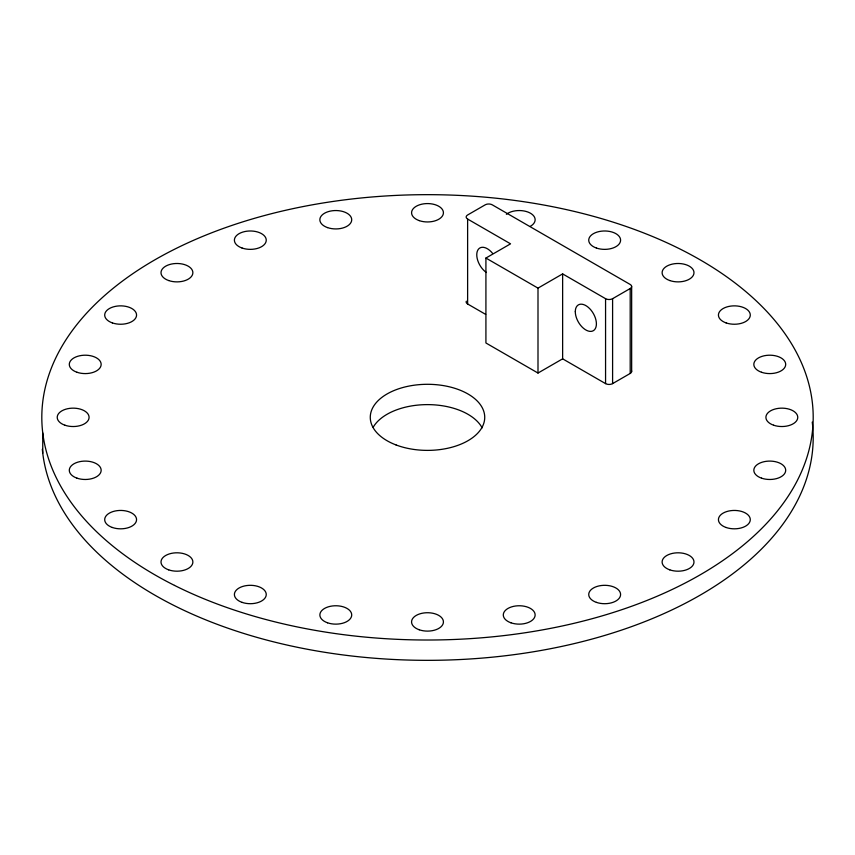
<?xml version="1.0" encoding="UTF-8"?>
<svg xmlns="http://www.w3.org/2000/svg" width="855" height="855" viewBox="0 0 855 855"><rect width="100%" height="100%" fill="white"/><g stroke="black" fill="none" stroke-linecap="round" stroke-linejoin="round"><path stroke-width="1.28" d="M485.918 258.05L510.553 243.835L467.621 219.051A4.98 2.875 0 0 1 467.621 214.979L485.213 204.826A4.98 2.875 0 0 1 492.256 204.826L630.199 284.469A4.98 2.875 0 0 1 630.199 288.53L630.199 373.453L612.597 383.617A4.98 2.875 0 0 1 605.564 383.617L562.633 358.833L537.998 373.047L485.918 342.983L485.918 258.05L537.998 288.124L562.633 273.899L605.564 298.684A4.98 2.875 0 0 0 612.597 298.684L630.199 288.53M466.328 301.195A4.98 2.875 0 0 0 467.621 303.974L485.693 314.405M631.653 286.5L631.653 371.423M612.597 298.684L612.597 383.617M605.564 298.684L605.564 383.617M562.633 273.899L562.633 358.833M537.998 288.124L537.998 373.047M467.621 219.051L467.621 303.974M42.75 432.897L42.75 453.214M373.175 427.265A57.232 33.046 0 0 1 428.024 404.618A57.232 33.046 0 0 1 482.145 427.842M812.25 422.103A385.691 222.674 0 0 1 451.034 659.921A385.691 222.674 0 0 1 42.333 449.281M506.363 214.306A15.924 9.191 0 0 1 529.705 212.82A15.924 9.191 0 0 1 530.218 226.383M631.482 370.685A4.98 2.875 0 0 1 630.199 373.453M486.41 272.51A14.93 8.625 60 0 1 477.25 251.423A14.93 8.625 60 0 1 492.598 253.39M669.796 569.858A15.924 9.191 0 0 0 693.982 562.195A15.924 9.191 0 0 0 670.395 553.933A15.924 9.191 0 0 0 669.796 569.858M510.948 622.803A15.924 9.191 0 0 0 535.134 615.151A15.924 9.191 0 0 0 511.547 606.89A15.924 9.191 0 0 0 510.948 622.803M419.239 629.782A15.924 9.191 0 0 0 443.424 622.119A15.924 9.191 0 0 0 419.837 613.858A15.924 9.191 0 0 0 419.239 629.782M596.405 602.369A15.924 9.191 0 0 0 620.591 594.706A15.924 9.191 0 0 0 597.014 586.445A15.924 9.191 0 0 0 596.405 602.369M726.109 527.492A15.924 9.191 0 0 0 750.284 519.829A15.924 9.191 0 0 0 726.707 511.568A15.924 9.191 0 0 0 726.109 527.492M761.506 478.148A15.924 9.191 0 0 0 785.692 470.485A15.924 9.191 0 0 0 762.104 462.224A15.924 9.191 0 0 0 761.506 478.148M773.583 425.202A15.924 9.191 0 0 0 797.758 417.539A15.924 9.191 0 0 0 774.181 409.278A15.924 9.191 0 0 0 773.583 425.202M242.072 248.036A15.924 9.191 0 0 0 266.247 240.373A15.924 9.191 0 0 0 242.67 232.111A15.924 9.191 0 0 0 242.072 248.036M327.529 227.601A15.924 9.191 0 0 0 351.715 219.938A15.924 9.191 0 0 0 328.128 211.677A15.924 9.191 0 0 0 327.529 227.601M168.681 280.547A15.924 9.191 0 0 0 192.867 272.884A15.924 9.191 0 0 0 169.279 264.623A15.924 9.191 0 0 0 168.681 280.547M112.368 322.912A15.924 9.191 0 0 0 136.554 315.249A15.924 9.191 0 0 0 112.978 306.988A15.924 9.191 0 0 0 112.368 322.912M64.895 425.202A15.924 9.191 0 0 0 89.08 417.539A15.924 9.191 0 0 0 65.504 409.278A15.924 9.191 0 0 0 64.895 425.202M76.971 372.256A15.924 9.191 0 0 0 101.157 364.593A15.924 9.191 0 0 0 77.57 356.332A15.924 9.191 0 0 0 76.971 372.256M76.971 478.148A15.924 9.191 0 0 0 101.157 470.485A15.924 9.191 0 0 0 77.57 462.224A15.924 9.191 0 0 0 76.971 478.148M112.368 527.492A15.924 9.191 0 0 0 136.554 519.829A15.924 9.191 0 0 0 112.978 511.568A15.924 9.191 0 0 0 112.368 527.492M168.681 569.858A15.924 9.191 0 0 0 192.867 562.195A15.924 9.191 0 0 0 169.279 553.933A15.924 9.191 0 0 0 168.681 569.858M327.529 622.803A15.924 9.191 0 0 0 351.715 615.151A15.924 9.191 0 0 0 328.128 606.89A15.924 9.191 0 0 0 327.529 622.803M242.072 602.369A15.924 9.191 0 0 0 266.247 594.706A15.924 9.191 0 0 0 242.67 586.445A15.924 9.191 0 0 0 242.072 602.369M761.506 372.256A15.924 9.191 0 0 0 785.692 364.593A15.924 9.191 0 0 0 762.104 356.332A15.924 9.191 0 0 0 761.506 372.256M726.109 322.912A15.924 9.191 0 0 0 750.284 315.249A15.924 9.191 0 0 0 726.707 306.988A15.924 9.191 0 0 0 726.109 322.912M174.495 585.408A385.691 222.674 0 0 0 806.115 459.808A385.691 222.674 0 0 0 301.901 206.803A385.691 222.674 0 0 0 174.495 585.408M396.057 444.953A57.232 33.046 0 0 0 484.635 419.26A57.232 33.046 0 0 0 401.807 387.817A57.232 33.046 0 0 0 396.057 444.953M419.239 220.622A15.924 9.191 0 0 0 443.424 212.97A15.924 9.191 0 0 0 419.837 204.708A15.924 9.191 0 0 0 419.239 220.622M669.796 280.547A15.924 9.191 0 0 0 693.982 272.884A15.924 9.191 0 0 0 670.395 264.623A15.924 9.191 0 0 0 669.796 280.547M596.405 248.036A15.924 9.191 0 0 0 620.591 240.373A15.924 9.191 0 0 0 597.014 232.111A15.924 9.191 0 0 0 596.405 248.036M575.297 311.69A14.93 8.625 60 0 0 591.136 331.387A14.93 8.625 60 0 0 591.136 310.28A14.93 8.625 60 0 0 575.297 311.69"/></g></svg>
